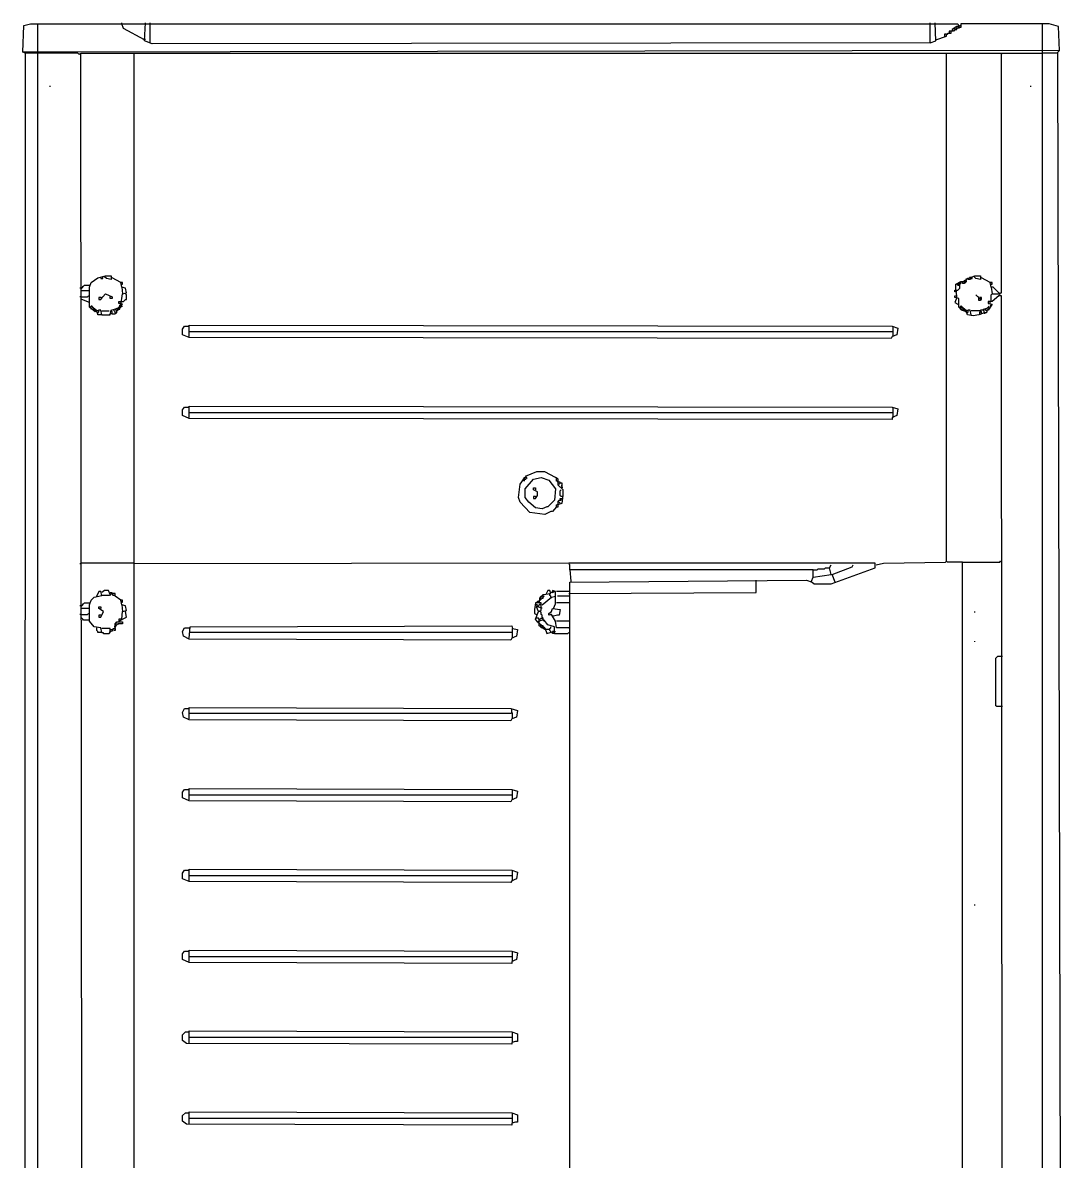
# Model space of a CAD drawing. Extents: x 3792242 to 5145247, y -1546315 to -1031918.
# Drawn here: x 3845917 to 3846690, y -1522151 to -1521306 of the extents above; entities that cross this region are included whole.
import ezdxf

# ---------------------------------------------------------------- set-up
doc = ezdxf.new("R2010")
doc.units = 0
doc.header["$MEASUREMENT"] = 0
doc.layers.add('ZZ-chladenie', color=133, linetype='CONTINUOUS')

msp = doc.modelspace()

# ---------------------------------------------------------------- linework, layer by layer
at = {"layer": 'ZZ-chladenie'}
for p, q in [((3845917.497, -1521327.484), (3845918.202, -1521307.714)), ((3845918.202, -1521307.714), (3845923.145, -1521306.302)), ((3845923.145, -1521306.302), (3846611.547, -1521306.302)), ((3845928.793, -1522372.443), (3845928.793, -1521306.302)), ((3845990.926, -1521306.302), (3845990.926, -1521305.597)), ((3845992.338, -1521309.833), (3845990.926, -1521306.302)), ((3846007.871, -1521318.305), (3845992.338, -1521309.833)), ((3846007.871, -1521319.012), (3846008.578, -1521305.597)), ((3846012.107, -1521320.424), (3846012.107, -1521305.597)), ((3846591.072, -1521320.424), (3846591.072, -1521305.597)), ((3846595.308, -1521319.012), (3846594.602, -1521305.597)), ((3846603.78, -1521314.069), (3846604.486, -1521313.363)), ((3846604.486, -1521313.363), (3846605.193, -1521313.363)), ((3846608.017, -1521311.951), (3846605.193, -1521311.951)), ((3846605.193, -1521311.951), (3846605.193, -1521313.363)), ((3846605.193, -1521313.363), (3846606.605, -1521313.363)), ((3846606.605, -1521313.363), (3846606.605, -1521311.951)), ((3846610.841, -1521308.421), (3846607.311, -1521310.539)), ((3846607.311, -1521310.539), (3846607.311, -1521311.951)), ((3846612.253, -1521309.126), (3846608.017, -1521311.951)), ((3846609.429, -1521309.833), (3846608.723, -1521310.539)), ((3846608.723, -1521311.245), (3846608.723, -1521311.951)), ((3846610.135, -1521310.539), (3846609.429, -1521309.833)), ((3846610.135, -1521310.539), (3846610.841, -1521310.539)), ((3846612.253, -1521308.421), (3846610.841, -1521308.421)), ((3846610.841, -1521309.833), (3846610.841, -1521309.126)), ((3846610.841, -1521310.539), (3846610.841, -1521309.833)), ((3846611.547, -1521306.302), (3846612.253, -1521308.421)), ((3846612.253, -1521308.421), (3846612.959, -1521307.714)), ((3846612.253, -1521309.126), (3846612.253, -1521309.833)), ((3846613.665, -1521309.126), (3846612.253, -1521309.126)), ((3846612.959, -1521307.714), (3846613.665, -1521307.714)), ((3846679.328, -1521306.302), (3846613.665, -1521306.302)), ((3846613.665, -1521306.302), (3846613.665, -1521309.126)), ((3846674.386, -1522993.77), (3846674.386, -1521306.302)), ((3846686.389, -1521308.421), (3846679.328, -1521306.302)), ((3846687.095, -1521326.072), (3846686.389, -1521308.421)), ((3846007.871, -1521318.305), (3846008.578, -1521317.6)), ((3846013.52, -1521321.13), (3846007.871, -1521319.012)), ((3846591.072, -1521320.424), (3846013.52, -1521321.13)), ((3846591.072, -1521320.424), (3846595.308, -1521319.012)), ((3846595.308, -1521318.305), (3846603.074, -1521315.481)), ((3846603.074, -1521314.069), (3846601.662, -1521314.069)), ((3846601.662, -1521314.069), (3846601.662, -1521315.481)), ((3846603.074, -1521314.069), (3846603.78, -1521314.069)), ((3846603.074, -1521315.481), (3846603.074, -1521314.069)), ((3846687.095, -1521326.072), (3845917.497, -1521327.484)), ((3845919.614, -1521328.19), (3845917.497, -1521327.484)), ((3845918.909, -1522861.032), (3845919.614, -1521328.19)), ((3845919.003, -1522656.319), (3845919.614, -1521328.19)), ((3845928.793, -1521328.19), (3845919.614, -1521328.19)), ((3845958.448, -1521328.19), (3845928.793, -1521328.19)), ((3845959.153, -1521328.896), (3845958.448, -1521328.19)), ((3845959.86, -1521328.896), (3845959.153, -1521328.896)), ((3845959.86, -1521328.896), (3845960.565, -1521328.896)), ((3845961.978, -1522760.773), (3845960.565, -1521328.19)), ((3845960.565, -1521328.19), (3846674.386, -1521328.19)), ((3846000.104, -1522730.04), (3846000.104, -1521328.19)), ((3846000.104, -1522893.51), (3846000.104, -1521328.19)), ((3846603.074, -1521705.222), (3846603.074, -1521328.19)), ((3846644.026, -1521328.896), (3846644.732, -1521328.19)), ((3846644.026, -1521506.116), (3846644.026, -1521328.896)), ((3846684.977, -1521328.19), (3846674.386, -1521328.19)), ((3846685.683, -1521327.484), (3846687.095, -1521326.072)), ((3846689.777, -1522993.77), (3846685.683, -1521327.484)), ((3845937.972, -1521352.902), (3845937.266, -1521352.902)), ((3846665.913, -1521352.902), (3846665.207, -1521352.902)), ((3845966.92, -1521501.879), (3845968.332, -1521498.349)), ((3845968.332, -1521498.349), (3845973.275, -1521494.819)), ((3845973.275, -1521494.819), (3845978.923, -1521493.407)), ((3845975.393, -1521494.819), (3845975.393, -1521494.113)), ((3845975.393, -1521494.819), (3845975.393, -1521495.525)), ((3845975.393, -1521495.525), (3845976.805, -1521495.525)), ((3845976.805, -1521495.525), (3845976.805, -1521494.113)), ((3845978.217, -1521494.113), (3845978.217, -1521493.407)), ((3845979.629, -1521495.525), (3845978.217, -1521494.113)), ((3845978.923, -1521493.407), (3845983.159, -1521493.407)), ((3845983.159, -1521496.231), (3845979.629, -1521495.525)), ((3845983.159, -1521493.407), (3845983.159, -1521496.231)), ((3845983.866, -1521494.819), (3845983.159, -1521495.525)), ((3845990.22, -1521498.349), (3845983.866, -1521494.819)), ((3845991.632, -1521498.349), (3845990.22, -1521498.349)), ((3845990.926, -1521501.879), (3845990.22, -1521498.349)), ((3845991.632, -1521499.761), (3845991.632, -1521498.349)), ((3846610.135, -1521499.761), (3846613.665, -1521497.643)), ((3846610.841, -1521499.761), (3846610.841, -1521499.055)), ((3846610.841, -1521499.055), (3846611.547, -1521499.055)), ((3846612.253, -1521498.349), (3846611.547, -1521499.055)), ((3846612.253, -1521499.761), (3846611.547, -1521499.055)), ((3846612.959, -1521499.055), (3846612.253, -1521498.349)), ((3846613.665, -1521498.349), (3846612.959, -1521499.055)), ((3846612.959, -1521499.055), (3846613.665, -1521499.055)), ((3846612.959, -1521502.585), (3846612.959, -1521499.055)), ((3846613.665, -1521497.643), (3846615.784, -1521497.643)), ((3846613.665, -1521499.055), (3846613.665, -1521498.349)), ((3846615.077, -1521498.349), (3846615.077, -1521497.643)), ((3846615.077, -1521497.643), (3846615.784, -1521497.643)), ((3846615.077, -1521499.055), (3846615.077, -1521498.349)), ((3846616.489, -1521499.055), (3846615.077, -1521499.055)), ((3846615.784, -1521497.643), (3846618.608, -1521495.525)), ((3846616.489, -1521496.937), (3846615.784, -1521497.643)), ((3846616.489, -1521498.349), (3846615.784, -1521497.643)), ((3846617.196, -1521497.643), (3846616.489, -1521496.937)), ((3846617.196, -1521497.643), (3846616.489, -1521498.349)), ((3846616.489, -1521498.349), (3846617.196, -1521498.349)), ((3846616.489, -1521498.349), (3846616.489, -1521499.055)), ((3846617.901, -1521496.937), (3846617.196, -1521497.643)), ((3846617.196, -1521498.349), (3846617.901, -1521497.643)), ((3846617.901, -1521496.231), (3846617.901, -1521495.525)), ((3846617.901, -1521497.643), (3846617.901, -1521496.937)), ((3846618.608, -1521495.525), (3846624.256, -1521493.407)), ((3846619.313, -1521495.525), (3846619.313, -1521494.819)), ((3846619.313, -1521496.231), (3846619.313, -1521495.525)), ((3846620.725, -1521496.231), (3846619.313, -1521496.231)), ((3846620.725, -1521494.819), (3846620.725, -1521494.113)), ((3846620.725, -1521494.819), (3846620.725, -1521495.525)), ((3846620.725, -1521495.525), (3846622.138, -1521495.525)), ((3846620.725, -1521495.525), (3846620.725, -1521496.231)), ((3846622.138, -1521495.525), (3846622.138, -1521494.113)), ((3846623.55, -1521494.113), (3846623.55, -1521493.407)), ((3846624.962, -1521495.525), (3846623.55, -1521494.113)), ((3846624.256, -1521493.407), (3846628.492, -1521493.407)), ((3846628.492, -1521496.231), (3846624.962, -1521495.525)), ((3846628.492, -1521493.407), (3846628.492, -1521496.231)), ((3846629.199, -1521494.819), (3846628.492, -1521495.525)), ((3846635.553, -1521498.349), (3846629.199, -1521494.819)), ((3846636.965, -1521498.349), (3846635.553, -1521498.349)), ((3846636.259, -1521501.879), (3846635.553, -1521498.349)), ((3846636.965, -1521499.761), (3846636.965, -1521498.349)), ((3845960.565, -1521502.585), (3845959.86, -1521502.585)), ((3845960.565, -1521502.585), (3845961.272, -1521501.879)), ((3845960.565, -1521502.585), (3845961.272, -1521502.585)), ((3845966.214, -1521504.703), (3845960.565, -1521504.703)), ((3845961.272, -1521502.585), (3845961.978, -1521501.879)), ((3845961.978, -1521501.879), (3845961.978, -1521501.173)), ((3845961.978, -1521501.173), (3845962.684, -1521501.173)), ((3845962.684, -1521501.173), (3845963.39, -1521500.467)), ((3845963.39, -1521500.467), (3845967.627, -1521500.467)), ((3845966.92, -1521513.176), (3845966.92, -1521501.879)), ((3845976.805, -1521508.94), (3845978.923, -1521506.822)), ((3845978.923, -1521506.822), (3845983.866, -1521508.94)), ((3845990.926, -1521499.761), (3845990.22, -1521499.761)), ((3845990.22, -1521515.294), (3845991.632, -1521506.822)), ((3845990.926, -1521499.761), (3845991.632, -1521499.761)), ((3845993.75, -1521502.585), (3845990.926, -1521501.879)), ((3845990.926, -1521501.879), (3845991.632, -1521506.822)), ((3845991.632, -1521506.822), (3845994.456, -1521506.116)), ((3845994.456, -1521506.116), (3845993.75, -1521502.585)), ((3845993.75, -1521506.822), (3845993.75, -1521506.116)), ((3845994.456, -1521507.528), (3845993.75, -1521506.822)), ((3845994.456, -1521511.058), (3845994.456, -1521507.528)), ((3846609.429, -1521505.41), (3846609.429, -1521503.997)), ((3846609.429, -1521503.997), (3846610.841, -1521503.997)), ((3846610.841, -1521505.41), (3846609.429, -1521505.41)), ((3846610.135, -1521503.291), (3846610.135, -1521499.761)), ((3846610.841, -1521508.234), (3846610.135, -1521503.291)), ((3846610.841, -1521499.761), (3846611.547, -1521500.467)), ((3846610.841, -1521503.997), (3846611.547, -1521503.997)), ((3846611.547, -1521500.467), (3846612.253, -1521500.467)), ((3846611.547, -1521503.997), (3846612.253, -1521503.291)), ((3846612.253, -1521500.467), (3846612.253, -1521499.761)), ((3846612.253, -1521503.291), (3846612.959, -1521502.585)), ((3846625.668, -1521508.234), (3846624.962, -1521507.528)), ((3846636.259, -1521499.761), (3846635.553, -1521499.761)), ((3846636.259, -1521499.761), (3846636.965, -1521499.761)), ((3846637.671, -1521501.879), (3846636.259, -1521501.879)), ((3846636.259, -1521501.879), (3846636.965, -1521506.822)), ((3846636.259, -1521507.528), (3846636.965, -1521506.822)), ((3846636.259, -1521512.47), (3846636.259, -1521507.528)), ((3846636.965, -1521506.822), (3846642.613, -1521506.822)), ((3846642.613, -1521506.822), (3846637.671, -1521501.879)), ((3846642.613, -1521506.822), (3846643.319, -1521506.116)), ((3846642.613, -1521507.528), (3846642.613, -1521508.234)), ((3846643.319, -1521506.116), (3846644.026, -1521506.116)), ((3845960.565, -1521508.94), (3845959.86, -1521508.94)), ((3845960.565, -1521508.94), (3845965.508, -1521508.94)), ((3845961.272, -1521511.058), (3845960.565, -1521510.352)), ((3845966.92, -1521513.176), (3845961.272, -1521511.058)), ((3845965.508, -1521508.94), (3845966.214, -1521508.234)), ((3845966.92, -1521516.707), (3845966.92, -1521513.176)), ((3845967.627, -1521516.707), (3845968.332, -1521516)), ((3845969.039, -1521516), (3845968.332, -1521516)), ((3845972.568, -1521519.531), (3845968.332, -1521516)), ((3845969.039, -1521516.707), (3845969.039, -1521516)), ((3845975.393, -1521509.646), (3845973.981, -1521509.646)), ((3845973.981, -1521509.646), (3845973.981, -1521511.058)), ((3845973.981, -1521511.058), (3845975.393, -1521511.058)), ((3845975.393, -1521511.058), (3845976.805, -1521508.94)), ((3845975.393, -1521509.646), (3845976.099, -1521509.646)), ((3845982.453, -1521510.352), (3845982.453, -1521508.94)), ((3845983.866, -1521510.352), (3845982.453, -1521510.352)), ((3845983.866, -1521508.94), (3845983.866, -1521510.352)), ((3845987.396, -1521519.531), (3845991.632, -1521514.588)), ((3845988.102, -1521517.412), (3845990.22, -1521515.294)), ((3845988.808, -1521513.882), (3845988.808, -1521512.47)), ((3845988.808, -1521512.47), (3845990.22, -1521512.47)), ((3845989.514, -1521513.882), (3845988.808, -1521513.882)), ((3845990.22, -1521514.588), (3845989.514, -1521513.882)), ((3845989.514, -1521515.294), (3845990.22, -1521514.588)), ((3845989.514, -1521516), (3845989.514, -1521515.294)), ((3845990.22, -1521512.47), (3845990.926, -1521512.47)), ((3845991.632, -1521514.588), (3845990.22, -1521514.588)), ((3845990.22, -1521516.707), (3845990.926, -1521516)), ((3845990.926, -1521512.47), (3845992.338, -1521512.47)), ((3845990.926, -1521516), (3845991.632, -1521516)), ((3845992.338, -1521512.47), (3845993.044, -1521511.764)), ((3845993.044, -1521511.764), (3845993.75, -1521511.058)), ((3845993.75, -1521511.058), (3845994.456, -1521511.058)), ((3846609.429, -1521509.646), (3846609.429, -1521508.234)), ((3846609.429, -1521508.234), (3846610.841, -1521508.234)), ((3846610.841, -1521509.646), (3846609.429, -1521513.176)), ((3846612.253, -1521510.352), (3846609.429, -1521509.646)), ((3846609.429, -1521513.176), (3846611.547, -1521514.588)), ((3846610.841, -1521509.646), (3846610.841, -1521508.234)), ((3846612.253, -1521516.707), (3846612.253, -1521510.352)), ((3846612.959, -1521516.707), (3846613.665, -1521516)), ((3846614.371, -1521516), (3846613.665, -1521516)), ((3846617.901, -1521519.531), (3846613.665, -1521516)), ((3846614.371, -1521516.707), (3846614.371, -1521516)), ((3846626.374, -1521508.94), (3846625.668, -1521508.234)), ((3846627.08, -1521509.646), (3846626.374, -1521508.94)), ((3846627.08, -1521511.764), (3846627.08, -1521509.646)), ((3846628.492, -1521511.764), (3846627.08, -1521511.764)), ((3846629.199, -1521509.646), (3846627.787, -1521509.646)), ((3846627.787, -1521509.646), (3846627.787, -1521510.352)), ((3846627.787, -1521510.352), (3846628.492, -1521511.058)), ((3846628.492, -1521511.058), (3846629.199, -1521511.058)), ((3846628.492, -1521511.058), (3846628.492, -1521511.764)), ((3846629.199, -1521511.058), (3846629.199, -1521509.646)), ((3846633.435, -1521517.412), (3846634.847, -1521516)), ((3846636.965, -1521512.47), (3846634.141, -1521512.47)), ((3846634.141, -1521512.47), (3846634.141, -1521513.882)), ((3846634.141, -1521513.882), (3846636.965, -1521514.588)), ((3846636.965, -1521514.588), (3846634.141, -1521518.824)), ((3846635.553, -1521513.882), (3846635.553, -1521512.47)), ((3846636.259, -1521516), (3846635.553, -1521515.294)), ((3846635.553, -1521516.707), (3846636.259, -1521516)), ((3846641.907, -1521508.234), (3846636.965, -1521512.47)), ((3846644.026, -1521508.234), (3846641.907, -1521508.234)), ((3846644.732, -1522993.77), (3846644.026, -1521508.234)), ((3845971.156, -1521520.236), (3845966.92, -1521516.707)), ((3845968.332, -1521517.412), (3845967.627, -1521516.707)), ((3845968.332, -1521518.119), (3845968.332, -1521517.412)), ((3845969.039, -1521518.119), (3845968.332, -1521518.119)), ((3845969.744, -1521517.412), (3845969.039, -1521516.707)), ((3845969.744, -1521518.824), (3845969.039, -1521518.119)), ((3845970.451, -1521518.119), (3845969.744, -1521517.412)), ((3845970.451, -1521518.119), (3845969.744, -1521518.824)), ((3845971.156, -1521518.119), (3845970.451, -1521518.119)), ((3845971.156, -1521518.824), (3845971.156, -1521518.119)), ((3845971.156, -1521518.824), (3845971.156, -1521519.531)), ((3845973.981, -1521518.824), (3845971.156, -1521520.236)), ((3845973.275, -1521520.943), (3845972.568, -1521520.236)), ((3845972.568, -1521520.236), (3845972.568, -1521520.943)), ((3845972.568, -1521520.943), (3845973.275, -1521520.943)), ((3845973.275, -1521520.943), (3845973.981, -1521520.236)), ((3845973.275, -1521522.355), (3845973.275, -1521520.943)), ((3845976.099, -1521522.355), (3845973.275, -1521522.355)), ((3845975.393, -1521518.824), (3845973.981, -1521518.824)), ((3845973.981, -1521520.236), (3845973.981, -1521519.531)), ((3845976.099, -1521522.355), (3845975.393, -1521518.824)), ((3845976.099, -1521519.531), (3845981.747, -1521519.531)), ((3845976.099, -1521522.355), (3845982.453, -1521522.355)), ((3845982.453, -1521521.648), (3845981.747, -1521522.355)), ((3845982.453, -1521522.355), (3845983.159, -1521518.824)), ((3845983.866, -1521521.648), (3845982.453, -1521521.648)), ((3845983.159, -1521518.824), (3845988.102, -1521517.412)), ((3845983.866, -1521520.236), (3845983.159, -1521519.531)), ((3845983.159, -1521519.531), (3845983.159, -1521520.236)), ((3845983.866, -1521521.648), (3845983.866, -1521520.236)), ((3845983.866, -1521521.648), (3845985.984, -1521521.648)), ((3845985.278, -1521518.824), (3845985.278, -1521518.119)), ((3845985.278, -1521519.531), (3845985.278, -1521518.824)), ((3845985.984, -1521520.236), (3845985.278, -1521519.531)), ((3845985.984, -1521520.943), (3845985.984, -1521520.236)), ((3845985.984, -1521521.648), (3845986.69, -1521520.943)), ((3845986.69, -1521518.824), (3845986.69, -1521518.119)), ((3845987.396, -1521519.531), (3845986.69, -1521518.824)), ((3845986.69, -1521520.943), (3845987.396, -1521520.943)), ((3845987.396, -1521518.119), (3845987.396, -1521517.412)), ((3845987.396, -1521517.412), (3845988.102, -1521517.412)), ((3845987.396, -1521519.531), (3845988.102, -1521518.824)), ((3845987.396, -1521520.943), (3845987.396, -1521519.531)), ((3845988.808, -1521516.707), (3845988.102, -1521517.412)), ((3845988.102, -1521518.824), (3845988.808, -1521518.119)), ((3845989.514, -1521517.412), (3845988.808, -1521516.707)), ((3845988.808, -1521518.119), (3845989.514, -1521518.119)), ((3845989.514, -1521517.412), (3845990.22, -1521516.707)), ((3845989.514, -1521518.119), (3845989.514, -1521517.412)), ((3846614.371, -1521518.824), (3846612.253, -1521516.707)), ((3846613.665, -1521517.412), (3846612.959, -1521516.707)), ((3846613.665, -1521518.119), (3846613.665, -1521517.412)), ((3846614.371, -1521518.119), (3846613.665, -1521518.119)), ((3846615.077, -1521517.412), (3846614.371, -1521516.707)), ((3846615.077, -1521518.824), (3846614.371, -1521518.119)), ((3846617.901, -1521520.236), (3846614.371, -1521518.824)), ((3846615.784, -1521518.119), (3846615.077, -1521517.412)), ((3846615.784, -1521518.119), (3846615.077, -1521518.824)), ((3846616.489, -1521518.119), (3846615.784, -1521518.119)), ((3846616.489, -1521518.824), (3846616.489, -1521518.119)), ((3846616.489, -1521518.824), (3846616.489, -1521519.531)), ((3846617.901, -1521519.531), (3846617.901, -1521518.824)), ((3846619.313, -1521518.824), (3846617.901, -1521519.531)), ((3846617.901, -1521520.943), (3846617.901, -1521520.236)), ((3846618.608, -1521522.355), (3846617.901, -1521520.236)), ((3846618.608, -1521520.943), (3846617.901, -1521520.943)), ((3846618.608, -1521520.943), (3846619.313, -1521520.236)), ((3846622.844, -1521523.061), (3846618.608, -1521522.355)), ((3846620.725, -1521518.824), (3846619.313, -1521518.824)), ((3846619.313, -1521520.236), (3846619.313, -1521519.531)), ((3846621.432, -1521522.355), (3846620.725, -1521518.824)), ((3846628.492, -1521519.531), (3846621.432, -1521519.531)), ((3846627.08, -1521522.355), (3846622.844, -1521523.061)), ((3846631.316, -1521520.943), (3846627.08, -1521522.355)), ((3846627.787, -1521521.648), (3846627.787, -1521520.236)), ((3846627.787, -1521520.236), (3846628.492, -1521520.236)), ((3846627.787, -1521521.648), (3846627.787, -1521522.355)), ((3846630.611, -1521518.824), (3846628.492, -1521518.824)), ((3846629.199, -1521520.236), (3846628.492, -1521519.531)), ((3846629.199, -1521521.648), (3846629.199, -1521520.236)), ((3846630.611, -1521518.119), (3846633.435, -1521517.412)), ((3846631.316, -1521520.943), (3846630.611, -1521518.119)), ((3846631.316, -1521520.943), (3846631.316, -1521521.648)), ((3846632.728, -1521520.943), (3846631.316, -1521520.943)), ((3846632.023, -1521518.824), (3846632.023, -1521518.119)), ((3846632.728, -1521519.531), (3846632.023, -1521518.824)), ((3846632.728, -1521518.119), (3846632.728, -1521517.412)), ((3846632.728, -1521517.412), (3846633.435, -1521517.412)), ((3846633.435, -1521518.824), (3846632.728, -1521520.943)), ((3846632.728, -1521519.531), (3846633.435, -1521519.531)), ((3846634.141, -1521516.707), (3846633.435, -1521517.412)), ((3846633.435, -1521518.824), (3846634.141, -1521518.119)), ((3846633.435, -1521519.531), (3846633.435, -1521518.824)), ((3846634.141, -1521518.824), (3846633.435, -1521518.824)), ((3846634.847, -1521517.412), (3846634.141, -1521516.707)), ((3846634.141, -1521518.119), (3846634.847, -1521517.412)), ((3846634.847, -1521517.412), (3846635.553, -1521517.412)), ((3846635.553, -1521517.412), (3846635.553, -1521516.707)), ((3846036.114, -1521532.946), (3846037.526, -1521530.827)), ((3846036.114, -1521537.182), (3846036.114, -1521532.946)), ((3846037.526, -1521530.827), (3846041.056, -1521530.827)), ((3846041.056, -1521538.594), (3846041.056, -1521530.122)), ((3846041.056, -1521530.122), (3846562.829, -1521530.827)), ((3846562.829, -1521530.827), (3846567.066, -1521532.239)), ((3846563.535, -1521537.888), (3846563.535, -1521531.534)), ((3846567.066, -1521532.239), (3846566.359, -1521537.182)), ((3846041.056, -1521539.3), (3846036.114, -1521537.182)), ((3846563.535, -1521535.064), (3846041.056, -1521535.064)), ((3846562.123, -1521540.006), (3846041.056, -1521539.3)), ((3846562.829, -1521538.594), (3846562.123, -1521540.006)), ((3846566.359, -1521537.182), (3846562.829, -1521538.594)), ((3846563.535, -1521537.888), (3846563.535, -1521538.594)), ((3846036.114, -1521592.96), (3846037.526, -1521590.842)), ((3846037.526, -1521590.842), (3846041.056, -1521590.842)), ((3846041.056, -1521598.609), (3846041.056, -1521590.136)), ((3846041.056, -1521590.136), (3846562.829, -1521590.842)), ((3846562.829, -1521590.842), (3846567.066, -1521592.254)), ((3846563.535, -1521597.902), (3846563.535, -1521591.548)), ((3846567.066, -1521592.254), (3846566.359, -1521597.197)), ((3846036.114, -1521597.197), (3846036.114, -1521592.96)), ((3846041.056, -1521599.315), (3846036.114, -1521597.197)), ((3846563.535, -1521595.078), (3846041.056, -1521595.078)), ((3846562.829, -1521600.021), (3846041.056, -1521599.315)), ((3846566.359, -1521597.197), (3846562.829, -1521598.609)), ((3846562.829, -1521598.609), (3846562.829, -1521600.021)), ((3846563.535, -1521597.902), (3846563.535, -1521598.609)), ((3846289.587, -1521643.796), (3846289.587, -1521643.09)), ((3846289.587, -1521643.09), (3846290.293, -1521643.09)), ((3846298.765, -1521638.854), (3846290.293, -1521642.384)), ((3846290.293, -1521642.384), (3846291.705, -1521643.796)), ((3846291.705, -1521643.09), (3846290.293, -1521643.09)), ((3846291.705, -1521643.796), (3846291.705, -1521643.09)), ((3846296.647, -1521644.502), (3846302.295, -1521643.09)), ((3846305.12, -1521638.854), (3846298.765, -1521638.854)), ((3846302.295, -1521643.09), (3846307.944, -1521645.208)), ((3846312.886, -1521643.09), (3846305.12, -1521638.854)), ((3846315.005, -1521644.502), (3846312.886, -1521643.09)), ((3846285.35, -1521657.917), (3846286.762, -1521648.032)), ((3846286.762, -1521648.032), (3846289.587, -1521643.796)), ((3846290.999, -1521644.502), (3846288.174, -1521645.914)), ((3846288.881, -1521644.502), (3846289.587, -1521643.796)), ((3846289.587, -1521645.208), (3846288.881, -1521644.502)), ((3846289.587, -1521643.796), (3846290.999, -1521644.502)), ((3846289.587, -1521645.208), (3846289.587, -1521645.914)), ((3846290.293, -1521651.563), (3846296.647, -1521644.502)), ((3846290.293, -1521657.917), (3846290.293, -1521651.563)), ((3846296.647, -1521652.268), (3846296.647, -1521650.856)), ((3846296.647, -1521650.856), (3846298.059, -1521650.856)), ((3846298.059, -1521650.856), (3846298.059, -1521652.268)), ((3846307.944, -1521645.208), (3846312.886, -1521651.563)), ((3846312.886, -1521651.563), (3846312.181, -1521660.035)), ((3846313.593, -1521644.502), (3846313.593, -1521643.796)), ((3846313.593, -1521645.914), (3846313.593, -1521644.502)), ((3846314.298, -1521645.914), (3846313.593, -1521645.914)), ((3846315.005, -1521646.62), (3846314.298, -1521645.914)), ((3846315.005, -1521648.739), (3846315.005, -1521644.502)), ((3846316.417, -1521646.62), (3846315.005, -1521646.62)), ((3846315.71, -1521648.032), (3846315.005, -1521648.032)), ((3846318.535, -1521652.268), (3846315.005, -1521648.739)), ((3846316.417, -1521647.326), (3846315.71, -1521648.032)), ((3846316.417, -1521647.326), (3846316.417, -1521646.62)), ((3846317.829, -1521647.326), (3846316.417, -1521647.326)), ((3846317.829, -1521649.444), (3846317.123, -1521649.444)), ((3846317.123, -1521649.444), (3846317.829, -1521650.151)), ((3846317.829, -1521650.856), (3846317.123, -1521650.856)), ((3846317.829, -1521649.444), (3846317.829, -1521647.326)), ((3846317.829, -1521650.151), (3846317.829, -1521650.856)), ((3846286.762, -1521661.447), (3846285.35, -1521657.917)), ((3846293.117, -1521661.447), (3846290.293, -1521657.917)), ((3846299.471, -1521653.68), (3846296.647, -1521652.268)), ((3846298.059, -1521657.211), (3846296.647, -1521657.211)), ((3846296.647, -1521657.211), (3846296.647, -1521658.623)), ((3846296.647, -1521658.623), (3846298.059, -1521658.623)), ((3846298.059, -1521658.623), (3846299.471, -1521656.505)), ((3846298.059, -1521657.211), (3846298.765, -1521657.211)), ((3846299.471, -1521656.505), (3846299.471, -1521653.68)), ((3846312.181, -1521660.035), (3846307.238, -1521664.978)), ((3846315.005, -1521660.742), (3846315.71, -1521660.035)), ((3846315.71, -1521660.035), (3846317.123, -1521660.035)), ((3846316.417, -1521652.975), (3846317.123, -1521652.268)), ((3846316.417, -1521656.505), (3846316.417, -1521652.975)), ((3846317.123, -1521657.211), (3846316.417, -1521656.505)), ((3846316.417, -1521659.329), (3846316.417, -1521658.623)), ((3846316.417, -1521658.623), (3846317.829, -1521658.623)), ((3846317.123, -1521660.035), (3846316.417, -1521659.329)), ((3846317.829, -1521657.211), (3846317.123, -1521657.211)), ((3846317.829, -1521662.154), (3846318.535, -1521656.505)), ((3846317.829, -1521657.211), (3846318.535, -1521657.211)), ((3846318.535, -1521656.505), (3846318.535, -1521652.268)), ((3846293.823, -1521669.214), (3846286.762, -1521661.447)), ((3846298.059, -1521665.684), (3846293.117, -1521661.447)), ((3846303.002, -1521666.39), (3846298.059, -1521665.684)), ((3846306.532, -1521664.978), (3846303.002, -1521666.39)), ((3846309.356, -1521668.508), (3846305.12, -1521670.626)), ((3846307.238, -1521664.978), (3846306.532, -1521664.978)), ((3846310.768, -1521668.508), (3846309.356, -1521668.508)), ((3846313.593, -1521664.978), (3846310.768, -1521668.508)), ((3846313.593, -1521664.978), (3846312.886, -1521665.684)), ((3846313.593, -1521663.566), (3846317.829, -1521662.154)), ((3846313.593, -1521664.978), (3846313.593, -1521663.566)), ((3846313.593, -1521664.978), (3846315.005, -1521664.978)), ((3846315.005, -1521663.566), (3846315.005, -1521660.742)), ((3846315.71, -1521661.447), (3846315.005, -1521661.447)), ((3846315.005, -1521664.978), (3846315.005, -1521663.566)), ((3846316.417, -1521662.154), (3846315.71, -1521661.447)), ((3846305.12, -1521670.626), (3846293.823, -1521669.214)), ((3845960.565, -1521707.341), (3845959.86, -1521707.341)), ((3845961.272, -1521706.635), (3845960.565, -1521707.341)), ((3845999.399, -1521706.635), (3845961.272, -1521706.635)), ((3846000.104, -1521707.341), (3845999.399, -1521706.635)), ((3846322.771, -1521706.635), (3846000.104, -1521707.341)), ((3846550.121, -1521706.635), (3846322.771, -1521706.635)), ((3846323.477, -1521708.047), (3846322.771, -1521707.341)), ((3846323.477, -1521711.577), (3846323.477, -1521708.047)), ((3846507.051, -1521711.577), (3846507.757, -1521710.871)), ((3846507.757, -1521710.871), (3846512.7, -1521710.871)), ((3846512.7, -1521710.871), (3846513.406, -1521710.165)), ((3846513.406, -1521710.165), (3846516.23, -1521710.165)), ((3846516.23, -1521710.165), (3846517.642, -1521708.047)), ((3846517.642, -1521715.108), (3846516.23, -1521710.165)), ((3846517.642, -1521722.168), (3846550.121, -1521710.165)), ((3846518.348, -1521715.108), (3846533.175, -1521709.459)), ((3846533.175, -1521709.459), (3846533.881, -1521708.047)), ((3846550.121, -1521710.165), (3846550.121, -1521706.635)), ((3846550.826, -1521708.047), (3846556.475, -1521706.635)), ((3846556.475, -1521706.635), (3846602.368, -1521705.929)), ((3846602.368, -1521705.929), (3846603.074, -1521705.222)), ((3846603.78, -1521705.929), (3846603.074, -1521705.222)), ((3846615.077, -1521705.929), (3846603.78, -1521705.929)), ((3846615.077, -1521705.929), (3846642.613, -1521705.929)), ((3846615.077, -1522893.51), (3846615.077, -1521705.929)), ((3846642.613, -1521705.929), (3846643.319, -1521705.222)), ((3846643.319, -1521705.222), (3846644.026, -1521705.222)), ((3846504.227, -1521711.577), (3846323.477, -1521711.577)), ((3846323.477, -1521711.577), (3846324.184, -1521720.05)), ((3846323.477, -1521720.756), (3846499.284, -1521719.344)), ((3846461.864, -1521720.05), (3846461.864, -1521719.344)), ((3846499.284, -1521719.344), (3846503.521, -1521720.756)), ((3846502.815, -1521720.05), (3846504.227, -1521717.226)), ((3846504.227, -1521711.577), (3846507.051, -1521711.577)), ((3846504.227, -1521717.226), (3846504.227, -1521711.577)), ((3846504.227, -1521717.226), (3846517.642, -1521715.108)), ((3846520.466, -1521720.756), (3846518.348, -1521715.108)), ((3845978.217, -1521727.11), (3845976.099, -1521728.522)), ((3845981.041, -1521727.11), (3845978.217, -1521727.11)), ((3845982.453, -1521729.934), (3845981.041, -1521727.11)), ((3846307.238, -1521727.11), (3846305.826, -1521729.934)), ((3846308.65, -1521727.11), (3846307.238, -1521727.11)), ((3846309.356, -1521729.229), (3846308.65, -1521727.11)), ((3846312.886, -1521727.816), (3846310.768, -1521727.11)), ((3846310.768, -1521727.11), (3846310.768, -1521728.522)), ((3846323.477, -1522865.975), (3846323.477, -1521720.756)), ((3846324.184, -1521720.05), (3846324.184, -1521720.756)), ((3846461.864, -1521728.522), (3846461.864, -1521720.05)), ((3846503.521, -1521720.756), (3846504.933, -1521722.168)), ((3846504.933, -1521722.168), (3846517.642, -1521722.168)), ((3845966.92, -1521737.701), (3845968.332, -1521734.171)), ((3845968.332, -1521734.171), (3845970.451, -1521732.053)), ((3845970.451, -1521732.053), (3845976.099, -1521730.641)), ((3845973.981, -1521727.816), (3845971.863, -1521732.053)), ((3845975.393, -1521727.816), (3845973.981, -1521727.816)), ((3845976.099, -1521730.641), (3845975.393, -1521727.816)), ((3845981.747, -1521730.641), (3845976.099, -1521730.641)), ((3845983.866, -1521729.229), (3845981.747, -1521730.641)), ((3845982.453, -1521728.522), (3845983.866, -1521728.522)), ((3845982.453, -1521729.934), (3845982.453, -1521730.641)), ((3845985.984, -1521729.229), (3845983.866, -1521729.229)), ((3845984.572, -1521730.641), (3845983.866, -1521729.934)), ((3845983.866, -1521729.934), (3845984.572, -1521729.934)), ((3845985.984, -1521730.641), (3845984.572, -1521730.641)), ((3845985.984, -1521731.347), (3845985.984, -1521729.229)), ((3845990.22, -1521734.171), (3845985.984, -1521731.347)), ((3845991.632, -1521734.171), (3845990.22, -1521734.171)), ((3845990.926, -1521737.701), (3845990.22, -1521734.171)), ((3845990.926, -1521735.583), (3845990.22, -1521735.583)), ((3845990.926, -1521735.583), (3845991.632, -1521735.583)), ((3845991.632, -1521735.583), (3845991.632, -1521734.171)), ((3846299.471, -1521735.583), (3846299.471, -1521734.877)), ((3846299.471, -1521734.877), (3846300.883, -1521734.877)), ((3846300.883, -1521734.877), (3846304.414, -1521731.347)), ((3846300.883, -1521736.289), (3846301.59, -1521732.053)), ((3846301.59, -1521732.053), (3846303.707, -1521729.934)), ((3846301.59, -1521732.759), (3846302.295, -1521732.053)), ((3846302.295, -1521733.465), (3846301.59, -1521732.759)), ((3846302.295, -1521733.465), (3846301.59, -1521732.759)), ((3846302.295, -1521732.053), (3846302.295, -1521731.347)), ((3846302.295, -1521731.347), (3846303.002, -1521731.347)), ((3846303.002, -1521732.759), (3846302.295, -1521733.465)), ((3846304.414, -1521731.347), (3846303.002, -1521731.347)), ((3846303.002, -1521737.701), (3846310.062, -1521732.053)), ((3846303.002, -1521732.759), (3846303.707, -1521732.759)), ((3846303.707, -1521729.934), (3846309.356, -1521729.229)), ((3846303.707, -1521732.759), (3846303.707, -1521732.053)), ((3846308.65, -1521729.229), (3846309.356, -1521728.522)), ((3846308.65, -1521729.934), (3846308.65, -1521729.229)), ((3846308.65, -1521730.641), (3846308.65, -1521729.934)), ((3846309.356, -1521731.347), (3846308.65, -1521730.641)), ((3846310.768, -1521728.522), (3846309.356, -1521728.522)), ((3846309.356, -1521732.053), (3846309.356, -1521731.347)), ((3846310.062, -1521732.053), (3846312.886, -1521731.347)), ((3846310.768, -1521728.522), (3846312.181, -1521727.816)), ((3846312.886, -1521736.995), (3846312.886, -1521727.816)), ((3846322.771, -1521727.816), (3846313.593, -1521727.816)), ((3846322.771, -1521731.347), (3846314.298, -1521731.347)), ((3846322.771, -1521729.229), (3846461.864, -1521728.522)), ((3845960.565, -1521738.407), (3845959.86, -1521738.407)), ((3845960.565, -1521738.407), (3845961.272, -1521737.701)), ((3845960.565, -1521738.407), (3845961.272, -1521738.407)), ((3845966.214, -1521740.525), (3845960.565, -1521740.525)), ((3845961.272, -1521738.407), (3845961.978, -1521737.701)), ((3845961.978, -1521737.701), (3845961.978, -1521736.995)), ((3845961.978, -1521736.995), (3845962.684, -1521736.995)), ((3845962.684, -1521736.995), (3845963.39, -1521736.289)), ((3845963.39, -1521736.289), (3845967.627, -1521736.289)), ((3845965.508, -1521744.761), (3845966.214, -1521744.056)), ((3845966.92, -1521749.704), (3845966.92, -1521737.701)), ((3845973.981, -1521740.525), (3845973.981, -1521739.113)), ((3845973.981, -1521739.113), (3845975.393, -1521739.113)), ((3845977.511, -1521742.644), (3845973.981, -1521740.525)), ((3845975.393, -1521739.113), (3845975.393, -1521740.525)), ((3845975.393, -1521746.88), (3845977.511, -1521742.644)), ((3845993.75, -1521738.407), (3845990.926, -1521737.701)), ((3845990.926, -1521737.701), (3845991.632, -1521742.644)), ((3845990.926, -1521748.292), (3845991.632, -1521742.644)), ((3845991.632, -1521742.644), (3845994.456, -1521741.937)), ((3845994.456, -1521741.937), (3845993.75, -1521738.407)), ((3845993.75, -1521742.644), (3845993.75, -1521741.937)), ((3845994.456, -1521746.88), (3845993.75, -1521742.644)), ((3846298.059, -1521736.289), (3846297.353, -1521741.232)), ((3846297.353, -1521741.232), (3846297.353, -1521744.056)), ((3846297.353, -1521744.056), (3846298.765, -1521744.761)), ((3846302.295, -1521736.289), (3846298.059, -1521736.289)), ((3846299.471, -1521737.701), (3846298.059, -1521737.701)), ((3846298.059, -1521748.292), (3846300.178, -1521742.644)), ((3846298.765, -1521739.113), (3846299.471, -1521737.701)), ((3846300.178, -1521742.644), (3846298.765, -1521739.113)), ((3846299.471, -1521739.113), (3846301.59, -1521736.995)), ((3846302.295, -1521739.819), (3846299.471, -1521739.113)), ((3846300.178, -1521742.644), (3846302.295, -1521741.937)), ((3846302.295, -1521737.701), (3846300.883, -1521737.701)), ((3846301.59, -1521736.995), (3846302.295, -1521737.701)), ((3846301.59, -1521742.644), (3846301.59, -1521741.937)), ((3846302.295, -1521743.349), (3846301.59, -1521742.644)), ((3846302.295, -1521741.937), (3846302.295, -1521736.289)), ((3846302.295, -1521739.819), (3846303.002, -1521739.819)), ((3846302.295, -1521744.761), (3846302.295, -1521743.349)), ((3846307.944, -1521744.056), (3846310.062, -1521742.644)), ((3846307.944, -1521745.468), (3846307.944, -1521744.056)), ((3846310.062, -1521742.644), (3846310.768, -1521740.525)), ((3846310.768, -1521740.525), (3846316.417, -1521741.232)), ((3846311.474, -1521740.525), (3846312.886, -1521736.995)), ((3846323.477, -1521736.289), (3846313.593, -1521736.289)), ((3846316.417, -1521741.232), (3846315.71, -1521745.468)), ((3846624.256, -1521743.349), (3846624.256, -1521742.644)), ((3845960.565, -1521744.761), (3845959.86, -1521744.761)), ((3845960.565, -1521744.761), (3845965.508, -1521744.761)), ((3845961.272, -1521747.586), (3845960.565, -1521746.88)), ((3845961.978, -1521748.292), (3845961.272, -1521747.586)), ((3845962.684, -1521748.998), (3845961.978, -1521748.292)), ((3845966.92, -1521748.998), (3845962.684, -1521748.998)), ((3845970.451, -1521753.94), (3845966.92, -1521749.704)), ((3845975.393, -1521745.468), (3845973.981, -1521745.468)), ((3845973.981, -1521745.468), (3845973.981, -1521746.88)), ((3845973.981, -1521746.88), (3845975.393, -1521746.88)), ((3845975.393, -1521745.468), (3845976.099, -1521745.468)), ((3845985.984, -1521751.823), (3845987.396, -1521750.41)), ((3845985.984, -1521755.352), (3845985.984, -1521751.823)), ((3845986.69, -1521751.823), (3845986.69, -1521751.116)), ((3845986.69, -1521751.116), (3845987.396, -1521751.116)), ((3845988.102, -1521751.823), (3845986.69, -1521753.235)), ((3845986.69, -1521753.235), (3845986.69, -1521751.823)), ((3845986.69, -1521753.235), (3845987.396, -1521752.528)), ((3845987.396, -1521750.41), (3845991.632, -1521750.41)), ((3845987.396, -1521752.528), (3845988.102, -1521751.823)), ((3845988.102, -1521751.823), (3845988.808, -1521751.823)), ((3845991.632, -1521751.823), (3845988.102, -1521751.823)), ((3845988.808, -1521749.704), (3845994.456, -1521746.88)), ((3845990.926, -1521748.292), (3845988.808, -1521748.292)), ((3845988.808, -1521748.292), (3845988.808, -1521749.704)), ((3845991.632, -1521750.41), (3845991.632, -1521751.823)), ((3846299.471, -1521750.41), (3846298.059, -1521748.292)), ((3846298.765, -1521744.761), (3846299.471, -1521744.761)), ((3846300.178, -1521747.586), (3846298.765, -1521747.586)), ((3846303.002, -1521748.998), (3846299.471, -1521750.41)), ((3846299.471, -1521750.41), (3846305.12, -1521754.647)), ((3846300.883, -1521748.292), (3846300.178, -1521747.586)), ((3846300.883, -1521748.292), (3846301.59, -1521748.292)), ((3846300.883, -1521749.704), (3846300.883, -1521748.292)), ((3846300.883, -1521751.116), (3846300.883, -1521749.704)), ((3846300.883, -1521753.235), (3846300.883, -1521751.116)), ((3846301.59, -1521748.292), (3846302.295, -1521747.586)), ((3846301.59, -1521753.235), (3846302.295, -1521752.528)), ((3846303.002, -1521745.468), (3846302.295, -1521744.761)), ((3846302.295, -1521747.586), (3846303.002, -1521747.586)), ((3846302.295, -1521752.528), (3846303.002, -1521753.235)), ((3846303.002, -1521746.88), (3846303.002, -1521745.468)), ((3846303.707, -1521747.586), (3846303.002, -1521746.88)), ((3846304.414, -1521748.998), (3846303.002, -1521748.998)), ((3846303.707, -1521748.998), (3846303.707, -1521747.586)), ((3846303.707, -1521748.998), (3846304.414, -1521749.704)), ((3846307.238, -1521752.528), (3846304.414, -1521748.998)), ((3846312.181, -1521753.94), (3846307.238, -1521752.528)), ((3846309.356, -1521744.761), (3846307.944, -1521745.468)), ((3846309.356, -1521744.761), (3846309.356, -1521745.468)), ((3846310.062, -1521744.761), (3846309.356, -1521744.761)), ((3846312.886, -1521749.704), (3846310.062, -1521744.761)), ((3846311.474, -1521746.174), (3846310.768, -1521746.174)), ((3846314.298, -1521745.468), (3846311.474, -1521746.174)), ((3846313.593, -1521754.647), (3846312.886, -1521749.704)), ((3846323.477, -1521749.704), (3846313.593, -1521749.704)), ((3846315.71, -1521745.468), (3846314.298, -1521745.468)), ((3845975.393, -1521754.647), (3845970.451, -1521753.94)), ((3845972.568, -1521756.764), (3845972.568, -1521754.647)), ((3845973.275, -1521757.471), (3845972.568, -1521756.764)), ((3845973.275, -1521758.177), (3845973.275, -1521757.471)), ((3845976.099, -1521758.177), (3845973.275, -1521758.177)), ((3845976.099, -1521758.177), (3845975.393, -1521754.647)), ((3845982.453, -1521755.352), (3845976.099, -1521755.352)), ((3845976.099, -1521758.177), (3845976.805, -1521758.177)), ((3845976.805, -1521758.177), (3845977.511, -1521758.883)), ((3845977.511, -1521758.883), (3845981.747, -1521758.883)), ((3845982.453, -1521757.471), (3845981.747, -1521758.177)), ((3845981.747, -1521758.883), (3845982.453, -1521758.177)), ((3845982.453, -1521758.177), (3845982.453, -1521755.352)), ((3845982.453, -1521756.059), (3845983.866, -1521756.059)), ((3845982.453, -1521757.471), (3845984.572, -1521756.764)), ((3845983.866, -1521756.059), (3845983.866, -1521756.764)), ((3845984.572, -1521756.764), (3845984.572, -1521755.352)), ((3845984.572, -1521755.352), (3845985.984, -1521755.352)), ((3845985.984, -1521753.94), (3845985.278, -1521753.94)), ((3845985.984, -1521756.764), (3845985.278, -1521756.764)), ((3845985.984, -1521753.94), (3845986.69, -1521753.94)), ((3845985.984, -1521755.352), (3845985.984, -1521756.764)), ((3845986.69, -1521753.94), (3845986.69, -1521753.235)), ((3846036.114, -1521757.471), (3846037.526, -1521754.647)), ((3846036.819, -1521761.001), (3846036.114, -1521757.471)), ((3846041.056, -1521763.119), (3846036.819, -1521761.001)), ((3846037.526, -1521754.647), (3846041.056, -1521754.647)), ((3846041.056, -1521762.413), (3846041.762, -1521753.94)), ((3846281.114, -1521758.177), (3846041.056, -1521758.177)), ((3846041.762, -1521753.94), (3846280.408, -1521753.235)), ((3846280.408, -1521753.235), (3846281.114, -1521755.352)), ((3846283.938, -1521761.001), (3846280.408, -1521762.413)), ((3846281.114, -1521761.707), (3846281.114, -1521755.352)), ((3846281.114, -1521755.352), (3846284.644, -1521756.059)), ((3846284.644, -1521756.059), (3846283.938, -1521761.001)), ((3846305.12, -1521756.059), (3846300.883, -1521753.235)), ((3846302.295, -1521753.94), (3846301.59, -1521753.235)), ((3846302.295, -1521754.647), (3846302.295, -1521753.94)), ((3846303.002, -1521754.647), (3846302.295, -1521754.647)), ((3846303.707, -1521753.235), (3846303.002, -1521753.235)), ((3846303.707, -1521755.352), (3846303.002, -1521754.647)), ((3846303.707, -1521753.94), (3846303.707, -1521753.235)), ((3846304.414, -1521754.647), (3846303.707, -1521753.94)), ((3846304.414, -1521754.647), (3846303.707, -1521755.352)), ((3846303.707, -1521755.352), (3846304.414, -1521754.647)), ((3846305.12, -1521754.647), (3846306.532, -1521758.883)), ((3846308.65, -1521756.059), (3846305.12, -1521756.059)), ((3846306.532, -1521758.883), (3846311.474, -1521757.471)), ((3846308.65, -1521755.352), (3846309.356, -1521754.647)), ((3846308.65, -1521756.764), (3846308.65, -1521755.352)), ((3846309.356, -1521757.471), (3846308.65, -1521756.764)), ((3846309.356, -1521754.647), (3846309.356, -1521753.94)), ((3846309.356, -1521758.177), (3846309.356, -1521757.471)), ((3846311.474, -1521757.471), (3846310.768, -1521757.471)), ((3846310.768, -1521757.471), (3846310.768, -1521758.177)), ((3846310.768, -1521758.883), (3846310.768, -1521758.177)), ((3846312.181, -1521758.883), (3846310.768, -1521758.883)), ((3846312.181, -1521758.883), (3846312.181, -1521753.94)), ((3846312.181, -1521757.471), (3846312.886, -1521757.471)), ((3846312.181, -1521758.883), (3846322.065, -1521758.883)), ((3846322.771, -1521754.647), (3846313.593, -1521754.647)), ((3846322.065, -1521758.883), (3846322.771, -1521758.177)), ((3846322.771, -1521754.647), (3846323.477, -1521754.647)), ((3846279.702, -1521763.825), (3846041.056, -1521763.119)), ((3846280.408, -1521762.413), (3846279.702, -1521763.825)), ((3846281.114, -1521761.707), (3846281.114, -1521762.413)), ((3846624.256, -1521765.237), (3846624.256, -1521764.531)), ((3846639.789, -1521777.24), (3846640.495, -1521776.534)), ((3846639.789, -1521812.543), (3846639.789, -1521777.24)), ((3846640.495, -1521776.534), (3846641.201, -1521775.828)), ((3846641.201, -1521775.828), (3846644.732, -1521775.828)), ((3846036.114, -1521817.485), (3846037.526, -1521814.661)), ((3846036.819, -1521821.015), (3846036.114, -1521817.485)), ((3846037.526, -1521814.661), (3846041.056, -1521814.661)), ((3846041.056, -1521822.427), (3846041.056, -1521813.955)), ((3846041.056, -1521813.955), (3846279.702, -1521814.661)), ((3846041.056, -1521818.191), (3846279.702, -1521818.191)), ((3846279.702, -1521814.661), (3846284.644, -1521816.073)), ((3846279.702, -1521818.191), (3846280.408, -1521817.485)), ((3846280.408, -1521817.485), (3846280.408, -1521815.367)), ((3846281.114, -1521818.191), (3846280.408, -1521817.485)), ((3846281.114, -1521821.722), (3846281.114, -1521818.191)), ((3846284.644, -1521816.073), (3846283.938, -1521821.015)), ((3846640.495, -1521813.249), (3846639.789, -1521812.543)), ((3846644.732, -1521813.249), (3846640.495, -1521813.249)), ((3846041.056, -1521823.134), (3846036.819, -1521821.015)), ((3846279.702, -1521823.839), (3846041.056, -1521823.134)), ((3846280.408, -1521822.427), (3846279.702, -1521823.839)), ((3846283.938, -1521821.015), (3846280.408, -1521822.427)), ((3846281.114, -1521821.722), (3846281.114, -1521822.427)), ((3846036.114, -1521876.793), (3846037.526, -1521874.676)), ((3846036.114, -1521881.03), (3846036.114, -1521876.793)), ((3846037.526, -1521874.676), (3846041.056, -1521874.676)), ((3846041.056, -1521882.442), (3846041.056, -1521873.969)), ((3846041.056, -1521873.969), (3846280.408, -1521874.676)), ((3846281.114, -1521878.912), (3846041.056, -1521878.912)), ((3846280.408, -1521874.676), (3846284.644, -1521876.088)), ((3846281.114, -1521881.736), (3846281.114, -1521875.381)), ((3846284.644, -1521876.088), (3846283.938, -1521881.03)), ((3846041.056, -1521883.148), (3846036.114, -1521881.03)), ((3846279.702, -1521883.855), (3846041.056, -1521883.148)), ((3846280.408, -1521882.442), (3846279.702, -1521883.855)), ((3846283.938, -1521881.03), (3846280.408, -1521882.442)), ((3846281.114, -1521881.736), (3846281.114, -1521882.442)), ((3846036.114, -1521936.808), (3846037.526, -1521934.69)), ((3846036.114, -1521941.045), (3846036.114, -1521936.808)), ((3846037.526, -1521934.69), (3846041.056, -1521934.69)), ((3846041.056, -1521942.457), (3846041.056, -1521933.984)), ((3846041.056, -1521933.984), (3846280.408, -1521934.69)), ((3846281.114, -1521938.926), (3846041.056, -1521938.926)), ((3846280.408, -1521934.69), (3846284.644, -1521936.102)), ((3846281.114, -1521941.751), (3846281.114, -1521935.396)), ((3846284.644, -1521936.102), (3846283.938, -1521941.045)), ((3846041.056, -1521943.163), (3846036.114, -1521941.045)), ((3846279.702, -1521943.869), (3846041.056, -1521943.163)), ((3846280.408, -1521942.457), (3846279.702, -1521943.869)), ((3846283.938, -1521941.045), (3846280.408, -1521942.457)), ((3846281.114, -1521941.751), (3846281.114, -1521942.457)), ((3846624.256, -1521960.814), (3846624.256, -1521960.108)), ((3846036.114, -1521996.823), (3846037.526, -1521994.705)), ((3846036.114, -1522001.059), (3846036.114, -1521996.823)), ((3846037.526, -1521994.705), (3846041.056, -1521994.705)), ((3846041.056, -1522002.471), (3846041.056, -1521993.998)), ((3846041.056, -1521993.998), (3846280.408, -1521994.705)), ((3846280.408, -1521994.705), (3846284.644, -1521996.117)), ((3846281.114, -1522001.765), (3846281.114, -1521995.411)), ((3846284.644, -1521996.117), (3846283.938, -1522001.059)), ((3846041.056, -1522003.177), (3846036.114, -1522001.059)), ((3846281.114, -1521998.941), (3846041.056, -1521998.941)), ((3846280.408, -1522003.883), (3846041.056, -1522003.177)), ((3846283.938, -1522001.059), (3846280.408, -1522002.471)), ((3846280.408, -1522002.471), (3846280.408, -1522003.883)), ((3846281.114, -1522001.765), (3846281.114, -1522002.471)), ((3846036.114, -1522056.838), (3846038.231, -1522054.719)), ((3846036.114, -1522061.074), (3846036.114, -1522056.838)), ((3846038.231, -1522054.719), (3846041.056, -1522054.719)), ((3846041.056, -1522063.192), (3846041.056, -1522054.013)), ((3846041.056, -1522054.013), (3846280.408, -1522054.719)), ((3846280.408, -1522054.719), (3846284.644, -1522056.131)), ((3846281.114, -1522062.486), (3846281.114, -1522055.425)), ((3846284.644, -1522056.131), (3846284.644, -1522061.78)), ((3846038.938, -1522063.192), (3846036.114, -1522061.074)), ((3846280.408, -1522063.898), (3846038.938, -1522063.192)), ((3846281.114, -1522058.955), (3846041.056, -1522058.955)), ((3846283.232, -1522061.78), (3846280.408, -1522062.486)), ((3846280.408, -1522062.486), (3846280.408, -1522063.898)), ((3846284.644, -1522061.78), (3846283.232, -1522061.78)), ((3846036.114, -1522116.852), (3846038.231, -1522114.734)), ((3846038.231, -1522114.734), (3846041.056, -1522114.734)), ((3846041.056, -1522123.206), (3846041.056, -1522114.028)), ((3846041.056, -1522114.028), (3846280.408, -1522114.734)), ((3846280.408, -1522114.734), (3846284.644, -1522116.146)), ((3846281.114, -1522122.5), (3846281.114, -1522115.44)), ((3846284.644, -1522116.146), (3846284.644, -1522121.794)), ((3846036.114, -1522121.088), (3846036.114, -1522116.852)), ((3846038.938, -1522123.206), (3846036.114, -1522121.088)), ((3846280.408, -1522123.912), (3846038.938, -1522123.206)), ((3846281.114, -1522118.97), (3846041.056, -1522118.97)), ((3846283.232, -1522121.794), (3846280.408, -1522122.5)), ((3846280.408, -1522122.5), (3846280.408, -1522123.912)), ((3846284.644, -1522121.794), (3846283.232, -1522121.794))]:
    msp.add_line(p, q, dxfattribs=at)

doc.saveas('drawing.dxf')
